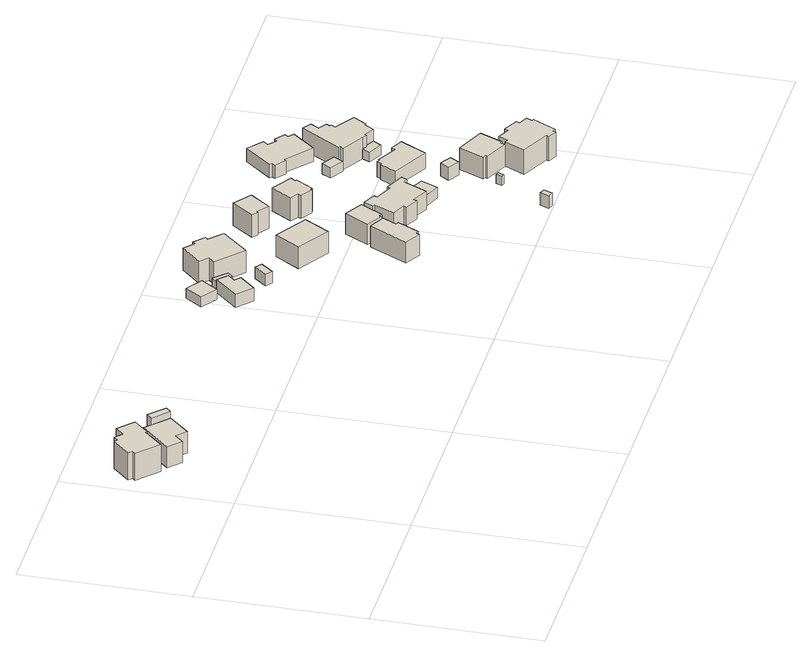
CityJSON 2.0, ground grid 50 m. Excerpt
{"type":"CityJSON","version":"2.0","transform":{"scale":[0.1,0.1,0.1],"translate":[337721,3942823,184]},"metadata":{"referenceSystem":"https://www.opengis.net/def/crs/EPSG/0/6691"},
"CityObjects":{
"building1":{"type":"Building","attributes":{"usage":"411","measuredHeight":9.9,"storeysAboveGround":2,"BuildingIDAttribute.prefecture":"14","BuildingIDAttribute.city":"14151","BuildingDetailAttribute.totalFloorArea":198.56,"BuildingDetailAttribute.buildingFootprintArea":99.28,"BuildingDetailAttribute.buildingStructureType":"601","BuildingDetailAttribute.buildingStructureOrgType":"1","BuildingDetailAttribute.orgUsage":"10","BuildingDetailAttribute.surveyYear":2015},"geometry":[{"type":"Solid","lod":"1","boundaries":[[[[0,1,2,3,4,5,6,7,8,9,10,11]],[[10,12,13,11]],[[9,14,12,10]],[[8,15,14,9]],[[7,16,15,8]],[[6,17,16,7]],[[5,18,17,6]],[[4,19,18,5]],[[3,20,19,4]],[[2,21,20,3]],[[1,22,21,2]],[[0,23,22,1]],[[11,13,23,0]],[[12,14,15,16,17,18,19,20,21,22,23,13]]]]}]},
"building2":{"type":"Building","attributes":{"usage":"411","measuredHeight":9.5,"storeysAboveGround":2,"BuildingIDAttribute.prefecture":"14","BuildingIDAttribute.city":"14151","BuildingDetailAttribute.totalFloorArea":155.2,"BuildingDetailAttribute.buildingFootprintArea":77.6,"BuildingDetailAttribute.buildingStructureType":"601","BuildingDetailAttribute.buildingStructureOrgType":"1","BuildingDetailAttribute.orgUsage":"10","BuildingDetailAttribute.surveyYear":2015},"geometry":[{"type":"Solid","lod":"1","boundaries":[[[[24,25,26,27,28,29,30]],[[29,31,32,30]],[[28,33,31,29]],[[27,34,33,28]],[[26,35,34,27]],[[25,36,35,26]],[[24,37,36,25]],[[30,32,37,24]],[[31,33,34,35,36,37,32]]]]}]},
"building3":{"type":"Building","attributes":{"measuredHeight":7.7,"BuildingIDAttribute.prefecture":"14","BuildingIDAttribute.city":"14151","BuildingDetailAttribute.surveyYear":2015},"geometry":[{"type":"Solid","lod":"1","boundaries":[[[[38,39,40,41]],[[40,42,43,41]],[[39,44,42,40]],[[38,45,44,39]],[[41,43,45,38]],[[42,44,45,43]]]]}]},
"building4":{"type":"Building","attributes":{"usage":"411","measuredHeight":6,"storeysAboveGround":2,"BuildingIDAttribute.prefecture":"14","BuildingIDAttribute.city":"14151","BuildingDetailAttribute.totalFloorArea":87.37,"BuildingDetailAttribute.buildingFootprintArea":43.69,"BuildingDetailAttribute.buildingStructureType":"601","BuildingDetailAttribute.buildingStructureOrgType":"1","BuildingDetailAttribute.orgUsage":"10","BuildingDetailAttribute.surveyYear":2015},"geometry":[{"type":"Solid","lod":"1","boundaries":[[[[46,47,48,49,50,51]],[[50,52,53,51]],[[49,54,52,50]],[[48,55,54,49]],[[47,56,55,48]],[[46,57,56,47]],[[51,53,57,46]],[[52,54,55,56,57,53]]]]}]},
"building5":{"type":"Building","attributes":{"usage":"411","measuredHeight":4.9,"storeysAboveGround":1,"BuildingIDAttribute.prefecture":"14","BuildingIDAttribute.city":"14151","BuildingDetailAttribute.totalFloorArea":31.35,"BuildingDetailAttribute.buildingFootprintArea":31.35,"BuildingDetailAttribute.buildingStructureType":"601","BuildingDetailAttribute.buildingStructureOrgType":"1","BuildingDetailAttribute.orgUsage":"10","BuildingDetailAttribute.surveyYear":2015},"geometry":[{"type":"Solid","lod":"1","boundaries":[[[[58,59,60,61]],[[60,62,63,61]],[[59,64,62,60]],[[58,65,64,59]],[[61,63,65,58]],[[62,64,65,63]]]]}]},
"building6":{"type":"Building","attributes":{"measuredHeight":4.2,"BuildingIDAttribute.prefecture":"14","BuildingIDAttribute.city":"14151","BuildingDetailAttribute.surveyYear":2015},"geometry":[{"type":"Solid","lod":"1","boundaries":[[[[66,67,68,69,70]],[[69,71,72,70]],[[68,73,71,69]],[[67,74,73,68]],[[66,75,74,67]],[[70,72,75,66]],[[71,73,74,75,72]]]]}]},
"building7":{"type":"Building","attributes":{"measuredHeight":4,"BuildingIDAttribute.prefecture":"14","BuildingIDAttribute.city":"14151","BuildingDetailAttribute.surveyYear":2015},"geometry":[{"type":"Solid","lod":"1","boundaries":[[[[76,77,78,79]],[[78,80,81,79]],[[77,82,80,78]],[[76,83,82,77]],[[79,81,83,76]],[[80,82,83,81]]]]}]},
"building8":{"type":"Building","attributes":{"usage":"411","measuredHeight":8.8,"storeysAboveGround":2,"BuildingIDAttribute.prefecture":"14","BuildingIDAttribute.city":"14151","BuildingDetailAttribute.totalFloorArea":239.13,"BuildingDetailAttribute.buildingFootprintArea":119.56,"BuildingDetailAttribute.buildingStructureType":"601","BuildingDetailAttribute.buildingStructureOrgType":"1","BuildingDetailAttribute.orgUsage":"10","BuildingDetailAttribute.surveyYear":2015},"geometry":[{"type":"Solid","lod":"1","boundaries":[[[[84,85,86,87,88,89,90,91,92,93]],[[92,94,95,93]],[[91,96,94,92]],[[90,97,96,91]],[[89,98,97,90]],[[88,99,98,89]],[[87,100,99,88]],[[86,101,100,87]],[[85,102,101,86]],[[84,103,102,85]],[[93,95,103,84]],[[94,96,97,98,99,100,101,102,103,95]]]]}]},
"building9":{"type":"Building","attributes":{"usage":"411","measuredHeight":8.8,"storeysAboveGround":1,"BuildingIDAttribute.prefecture":"14","BuildingIDAttribute.city":"14151","BuildingDetailAttribute.totalFloorArea":124.51,"BuildingDetailAttribute.buildingFootprintArea":124.51,"BuildingDetailAttribute.buildingStructureType":"601","BuildingDetailAttribute.buildingStructureOrgType":"1","BuildingDetailAttribute.orgUsage":"10","BuildingDetailAttribute.surveyYear":2015},"geometry":[{"type":"Solid","lod":"1","boundaries":[[[[104,105,106,107]],[[106,108,109,107]],[[105,110,108,106]],[[104,111,110,105]],[[107,109,111,104]],[[108,110,111,109]]]]}]},
"building10":{"type":"Building","attributes":{"usage":"411","measuredHeight":7.5,"storeysAboveGround":2,"BuildingIDAttribute.prefecture":"14","BuildingIDAttribute.city":"14151","BuildingDetailAttribute.totalFloorArea":129.58,"BuildingDetailAttribute.buildingFootprintArea":64.79,"BuildingDetailAttribute.buildingStructureType":"601","BuildingDetailAttribute.buildingStructureOrgType":"1","BuildingDetailAttribute.orgUsage":"10","BuildingDetailAttribute.surveyYear":2015},"geometry":[{"type":"Solid","lod":"1","boundaries":[[[[112,113,114,115,116,117,118,119]],[[118,120,121,119]],[[117,122,120,118]],[[116,123,122,117]],[[115,124,123,116]],[[114,125,124,115]],[[113,126,125,114]],[[112,127,126,113]],[[119,121,127,112]],[[120,122,123,124,125,126,127,121]]]]}]},
"building11":{"type":"Building","attributes":{"usage":"411","measuredHeight":7.6,"storeysAboveGround":1,"BuildingIDAttribute.prefecture":"14","BuildingIDAttribute.city":"14151","BuildingDetailAttribute.totalFloorArea":48.42,"BuildingDetailAttribute.buildingFootprintArea":48.42,"BuildingDetailAttribute.buildingStructureType":"601","BuildingDetailAttribute.buildingStructureOrgType":"1","BuildingDetailAttribute.orgUsage":"10","BuildingDetailAttribute.surveyYear":2015},"geometry":[{"type":"Solid","lod":"1","boundaries":[[[[128,129,130,131,132,133]],[[132,134,135,133]],[[131,136,134,132]],[[130,137,136,131]],[[129,138,137,130]],[[128,139,138,129]],[[133,135,139,128]],[[134,136,137,138,139,135]]]]}]},
"building12":{"type":"Building","attributes":{"usage":"411","measuredHeight":8.4,"storeysAboveGround":2,"BuildingIDAttribute.prefecture":"14","BuildingIDAttribute.city":"14151","BuildingDetailAttribute.totalFloorArea":84.53,"BuildingDetailAttribute.buildingFootprintArea":42.27,"BuildingDetailAttribute.buildingStructureType":"601","BuildingDetailAttribute.buildingStructureOrgType":"1","BuildingDetailAttribute.orgUsage":"10","BuildingDetailAttribute.surveyYear":2015},"geometry":[{"type":"Solid","lod":"1","boundaries":[[[[140,141,142,143,144,145]],[[144,146,147,145]],[[143,148,146,144]],[[142,149,148,143]],[[141,150,149,142]],[[140,151,150,141]],[[145,147,151,140]],[[146,148,149,150,151,147]]]]}]},
"building13":{"type":"Building","attributes":{"usage":"411","measuredHeight":7.7,"storeysAboveGround":2,"BuildingIDAttribute.prefecture":"14","BuildingIDAttribute.city":"14151","BuildingDetailAttribute.totalFloorArea":239.22,"BuildingDetailAttribute.buildingFootprintArea":119.61,"BuildingDetailAttribute.buildingStructureType":"601","BuildingDetailAttribute.buildingStructureOrgType":"1","BuildingDetailAttribute.orgUsage":"10","BuildingDetailAttribute.surveyYear":2015},"geometry":[{"type":"Solid","lod":"1","boundaries":[[[[152,153,154,155,156,157,158,159,160,161,162,163,164,165,166,167,168,169]],[[168,170,171,169]],[[167,172,170,168]],[[166,173,172,167]],[[165,174,173,166]],[[164,175,174,165]],[[163,176,175,164]],[[162,177,176,163]],[[161,178,177,162]],[[160,179,178,161]],[[159,180,179,160]],[[158,181,180,159]],[[157,182,181,158]],[[156,183,182,157]],[[155,184,183,156]],[[154,185,184,155]],[[153,186,185,154]],[[152,187,186,153]],[[169,171,187,152]],[[170,172,173,174,175,176,177,178,179,180,181,182,183,184,185,186,187,171]]]]}]},
"building14":{"type":"Building","attributes":{"usage":"411","measuredHeight":8.2,"storeysAboveGround":2,"BuildingIDAttribute.prefecture":"14","BuildingIDAttribute.city":"14151","BuildingDetailAttribute.totalFloorArea":100.74,"BuildingDetailAttribute.buildingFootprintArea":50.37,"BuildingDetailAttribute.buildingStructureType":"601","BuildingDetailAttribute.buildingStructureOrgType":"1","BuildingDetailAttribute.orgUsage":"10","BuildingDetailAttribute.surveyYear":2015},"geometry":[{"type":"Solid","lod":"1","boundaries":[[[[188,189,190,191,192,193,194,195,196,197]],[[196,198,199,197]],[[195,200,198,196]],[[194,201,200,195]],[[193,202,201,194]],[[192,203,202,193]],[[191,204,203,192]],[[190,205,204,191]],[[189,206,205,190]],[[188,207,206,189]],[[197,199,207,188]],[[198,200,201,202,203,204,205,206,207,199]]]]}]},
"building15":{"type":"Building","attributes":{"measuredHeight":4.5,"BuildingIDAttribute.prefecture":"14","BuildingIDAttribute.city":"14151","BuildingDetailAttribute.surveyYear":2015},"geometry":[{"type":"Solid","lod":"1","boundaries":[[[[208,209,210,211]],[[210,212,213,211]],[[209,214,212,210]],[[208,215,214,209]],[[211,213,215,208]],[[212,214,215,213]]]]}]},
"building16":{"type":"Building","attributes":{"measuredHeight":5.6,"BuildingIDAttribute.prefecture":"14","BuildingIDAttribute.city":"14151","BuildingDetailAttribute.surveyYear":2015},"geometry":[{"type":"Solid","lod":"1","boundaries":[[[[216,154,153,217]],[[153,218,219,217]],[[154,220,218,153]],[[216,221,220,154]],[[217,219,221,216]],[[218,220,221,219]]]]}]},
"building17":{"type":"Building","attributes":{"BuildingIDAttribute.prefecture":"14","BuildingIDAttribute.city":"14151","BuildingDetailAttribute.surveyYear":2015},"geometry":[{"type":"Solid","lod":"1","boundaries":[[[[222,223,224,225]],[[224,226,227,225]],[[223,228,226,224]],[[222,229,228,223]],[[225,227,229,222]],[[226,228,229,227]]]]}]},
"building18":{"type":"Building","attributes":{"usage":"422","measuredHeight":4.7,"storeysAboveGround":1,"BuildingIDAttribute.prefecture":"14","BuildingIDAttribute.city":"14151","BuildingDetailAttribute.totalFloorArea":11.04,"BuildingDetailAttribute.buildingFootprintArea":11.04,"BuildingDetailAttribute.buildingStructureType":"601","BuildingDetailAttribute.buildingStructureOrgType":"1","BuildingDetailAttribute.orgUsage":"138","BuildingDetailAttribute.surveyYear":2015},"geometry":[{"type":"Solid","lod":"1","boundaries":[[[[230,231,232,233]],[[232,234,235,233]],[[231,236,234,232]],[[230,237,236,231]],[[233,235,237,230]],[[234,236,237,235]]]]}]},
"building19":{"type":"Building","attributes":{"measuredHeight":3.6,"BuildingIDAttribute.prefecture":"14","BuildingIDAttribute.city":"14151","BuildingDetailAttribute.surveyYear":2015},"geometry":[{"type":"Solid","lod":"1","boundaries":[[[[238,239,240,241]],[[240,242,243,241]],[[239,244,242,240]],[[238,245,244,239]],[[241,243,245,238]],[[242,244,245,243]]]]}]},
"building20":{"type":"Building","attributes":{"usage":"411","measuredHeight":5.9,"storeysAboveGround":1,"BuildingIDAttribute.prefecture":"14","BuildingIDAttribute.city":"14151","BuildingDetailAttribute.totalFloorArea":90.63,"BuildingDetailAttribute.buildingFootprintArea":90.63,"BuildingDetailAttribute.buildingStructureType":"601","BuildingDetailAttribute.buildingStructureOrgType":"1","BuildingDetailAttribute.orgUsage":"10","BuildingDetailAttribute.surveyYear":2015},"geometry":[{"type":"Solid","lod":"1","boundaries":[[[[246,247,248,249,250,251,252,253,254,255]],[[254,256,257,255]],[[253,258,256,254]],[[252,259,258,253]],[[251,260,259,252]],[[250,261,260,251]],[[249,262,261,250]],[[248,263,262,249]],[[247,264,263,248]],[[246,265,264,247]],[[255,257,265,246]],[[256,258,259,260,261,262,263,264,265,257]]]]}]},
"building21":{"type":"Building","attributes":{"usage":"411","measuredHeight":7.8,"storeysAboveGround":2,"BuildingIDAttribute.prefecture":"14","BuildingIDAttribute.city":"14151","BuildingDetailAttribute.totalFloorArea":138.31,"BuildingDetailAttribute.buildingFootprintArea":69.15,"BuildingDetailAttribute.buildingStructureType":"601","BuildingDetailAttribute.buildingStructureOrgType":"1","BuildingDetailAttribute.orgUsage":"10","BuildingDetailAttribute.surveyYear":2015},"geometry":[{"type":"Solid","lod":"1","boundaries":[[[[266,267,268,269,270,271,272,273]],[[272,274,275,273]],[[271,276,274,272]],[[270,277,276,271]],[[269,278,277,270]],[[268,279,278,269]],[[267,280,279,268]],[[266,281,280,267]],[[273,275,281,266]],[[274,276,277,278,279,280,281,275]]]]}]},
"building22":{"type":"Building","attributes":{"usage":"411","measuredHeight":6.3,"storeysAboveGround":2,"BuildingIDAttribute.prefecture":"14","BuildingIDAttribute.city":"14151","BuildingDetailAttribute.totalFloorArea":250.89,"BuildingDetailAttribute.buildingFootprintArea":125.45,"BuildingDetailAttribute.buildingStructureType":"601","BuildingDetailAttribute.buildingStructureOrgType":"1","BuildingDetailAttribute.orgUsage":"10","BuildingDetailAttribute.surveyYear":2015},"geometry":[{"type":"Solid","lod":"1","boundaries":[[[[282,283,284,285,286,287,288,289,290,291,292,293,294,295]],[[294,296,297,295]],[[293,298,296,294]],[[292,299,298,293]],[[291,300,299,292]],[[290,301,300,291]],[[289,302,301,290]],[[288,303,302,289]],[[287,304,303,288]],[[286,305,304,287]],[[285,306,305,286]],[[284,307,306,285]],[[283,308,307,284]],[[282,309,308,283]],[[295,297,309,282]],[[296,298,299,300,301,302,303,304,305,306,307,308,309,297]]]]}]},
"building23":{"type":"Building","attributes":{"measuredHeight":6.2,"BuildingIDAttribute.prefecture":"14","BuildingIDAttribute.city":"14151","BuildingDetailAttribute.surveyYear":2015},"geometry":[{"type":"Solid","lod":"1","boundaries":[[[[310,311,312,313,314,315]],[[314,316,317,315]],[[313,318,316,314]],[[312,319,318,313]],[[311,320,319,312]],[[310,321,320,311]],[[315,317,321,310]],[[316,318,319,320,321,317]]]]}]},
"building24":{"type":"Building","attributes":{"usage":"411","measuredHeight":9.3,"storeysAboveGround":2,"BuildingIDAttribute.prefecture":"14","BuildingIDAttribute.city":"14151","BuildingDetailAttribute.totalFloorArea":235.33,"BuildingDetailAttribute.buildingFootprintArea":117.67,"BuildingDetailAttribute.buildingStructureType":"601","BuildingDetailAttribute.buildingStructureOrgType":"1","BuildingDetailAttribute.orgUsage":"10","BuildingDetailAttribute.surveyYear":2015},"geometry":[{"type":"Solid","lod":"1","boundaries":[[[[322,323,324,325,326,327,328,329,330,331,332,333,334,335,336,337]],[[336,338,339,337]],[[335,340,338,336]],[[334,341,340,335]],[[333,342,341,334]],[[332,343,342,333]],[[331,344,343,332]],[[330,345,344,331]],[[329,346,345,330]],[[328,347,346,329]],[[327,348,347,328]],[[326,349,348,327]],[[325,350,349,326]],[[324,351,350,325]],[[323,352,351,324]],[[322,353,352,323]],[[337,339,353,322]],[[338,340,341,342,343,344,345,346,347,348,349,350,351,352,353,339]]]]}]},
"building25":{"type":"Building","attributes":{"usage":"411","measuredHeight":8.2,"storeysAboveGround":2,"BuildingIDAttribute.prefecture":"14","BuildingIDAttribute.city":"14151","BuildingDetailAttribute.totalFloorArea":249.46,"BuildingDetailAttribute.buildingFootprintArea":124.73,"BuildingDetailAttribute.buildingStructureType":"601","BuildingDetailAttribute.buildingStructureOrgType":"1","BuildingDetailAttribute.orgUsage":"10","BuildingDetailAttribute.surveyYear":2015},"geometry":[{"type":"Solid","lod":"1","boundaries":[[[[354,355,356,357,358,359,360,361,314,313,312,311,362,363,364,365,366]],[[365,367,368,366]],[[364,369,367,365]],[[363,370,369,364]],[[362,371,370,363]],[[311,372,371,362]],[[312,373,372,311]],[[313,374,373,312]],[[314,375,374,313]],[[361,376,375,314]],[[360,377,376,361]],[[359,378,377,360]],[[358,379,378,359]],[[357,380,379,358]],[[356,381,380,357]],[[355,382,381,356]],[[354,383,382,355]],[[366,368,383,354]],[[367,369,370,371,372,373,374,375,376,377,378,379,380,381,382,383,368]]]]}]}
},
"vertices":[
[123,781,39],[71,726,39],[10,785,39],[19,794,39],[8,804,39],[58,856,39],[66,848,39],[78,861,39],[100,840,39],[124,865,39],[170,822,39],[127,777,39],[170,822,127],[127,777,127],[124,865,127],[100,840,127],[78,861,127],[66,848,127],[58,856,127],[8,804,127],[19,794,127],[10,785,127],[71,726,127],[123,781,127],
[162,706,34],[138,680,34],[101,715,34],[184,802,34],[203,784,34],[249,740,34],[191,679,34],[249,740,103],[191,679,103],[203,784,103],[184,802,103],[101,715,103],[138,680,103],[162,706,103],
[219,800,54],[265,756,54],[249,740,54],[203,784,54],[249,740,124],[203,784,124],[265,756,124],[219,800,124],
[1009,740,50],[1025,725,50],[980,677,50],[935,719,50],[999,788,50],[1028,761,50],[999,788,92],[1028,761,92],[935,719,92],[980,677,92],[1025,725,92],[1009,740,92],
[915,812,51],[950,863,51],[1000,829,51],[964,778,51],[1000,829,83],[964,778,83],[950,863,83],[915,812,83],
[1015,804,51],[1052,767,51],[1037,751,51],[1028,761,51],[999,788,51],[1028,761,85],[999,788,85],[1037,751,85],[1052,767,85],[1015,804,85],
[1102,653,38],[1083,669,38],[1115,706,38],[1133,691,38],[1115,706,75],[1133,691,75],[1083,669,75],[1102,653,75],
[1049,807,45],[1065,824,45],[1041,847,45],[1100,906,45],[1129,879,45],[1136,888,45],[1168,859,45],[1160,851,45],[1200,814,45],[1127,734,45],[1200,814,117],[1127,734,117],[1160,851,117],[1168,859,117],[1136,888,117],[1129,879,117],[1100,906,117],[1041,847,117],[1065,824,117],[1049,807,117],
[1344,617,33],[1297,541,33],[1199,602,33],[1246,678,33],[1199,602,103],[1246,678,103],[1297,541,103],[1344,617,103],
[1404,368,25],[1370,303,25],[1361,307,25],[1356,297,25],[1308,323,25],[1368,439,25],[1416,414,25],[1395,373,25],[1416,414,93],[1395,373,93],[1368,439,93],[1308,323,93],[1356,297,93],[1361,307,93],[1370,303,93],[1404,368,93],
[1423,426,29],[1420,420,29],[1371,448,29],[1412,520,29],[1469,488,29],[1431,421,29],[1469,488,95],[1431,421,95],[1412,520,95],[1371,448,95],[1420,420,95],[1423,426,95],
[1336,753,41],[1333,749,41],[1316,762,41],[1364,827,41],[1417,788,41],[1371,727,41],[1417,788,114],[1371,727,114],[1364,827,114],[1316,762,114],[1333,749,114],[1336,753,114],
[1625,404,27],[1620,394,27],[1595,342,27],[1590,332,27],[1542,357,27],[1537,347,27],[1496,366,27],[1501,376,27],[1461,394,27],[1489,455,27],[1482,458,27],[1495,487,27],[1535,468,27],[1531,458,27],[1584,434,27],[1588,443,27],[1647,416,27],[1639,399,27],[1647,416,86],[1639,399,86],[1588,443,86],[1584,434,86],[1531,458,86],[1535,468,86],[1495,487,86],[1482,458,86],[1489,455,86],[1461,394,86],[1501,376,86],[1496,366,86],[1537,347,86],[1542,357,86],[1590,332,86],[1595,342,86],[1620,394,86],[1625,404,86],
[1516,687,40],[1521,684,40],[1488,631,40],[1483,634,40],[1480,631,40],[1444,654,40],[1449,663,40],[1425,678,40],[1465,740,40],[1526,701,40],[1465,740,115],[1526,701,115],[1425,678,115],[1449,663,115],[1444,654,115],[1480,631,115],[1483,634,115],[1488,631,115],[1521,684,115],[1516,687,115],
[1702,12,9],[1713,39,9],[1729,32,9],[1718,5,9],[1729,32,50],[1718,5,50],[1713,39,50],[1702,12,50],
[1655,316,27],[1678,367,27],[1620,394,62],[1678,367,62],[1595,342,62],[1655,316,62],
[1775,156,23],[1766,160,23],[1774,179,23],[1784,174,23],[1774,179,53],[1784,174,53],[1766,160,53],[1775,156,53],
[1788,287,26],[1754,308,26],[1772,336,26],[1805,315,26],[1772,336,68],[1805,315,68],[1754,308,68],[1788,287,68],
[1704,596,44],[1663,621,44],[1679,650,44],[1721,625,44],[1679,650,77],[1721,625,77],[1663,621,77],[1704,596,77],
[1687,443,27],[1713,492,27],[1717,490,27],[1724,504,27],[1733,499,27],[1735,503,27],[1797,470,27],[1804,482,27],[1841,463,27],[1799,384,27],[1841,463,77],[1799,384,77],[1804,482,77],[1797,470,77],[1735,503,77],[1733,499,77],[1724,504,77],[1717,490,77],[1713,492,77],[1687,443,77],
[1875,186,25],[1869,188,25],[1863,174,25],[1790,206,25],[1794,213,25],[1784,217,25],[1817,292,25],[1905,254,25],[1817,292,96],[1905,254,96],[1784,217,96],[1794,213,96],[1790,206,96],[1863,174,96],[1869,188,96],[1875,186,96],
[1720,813,48],[1745,792,48],[1752,801,48],[1781,778,48],[1773,768,48],[1789,755,48],[1731,686,48],[1655,750,48],[1650,744,48],[1619,769,48],[1626,778,48],[1619,784,48],[1687,866,48],[1732,828,48],[1687,866,91],[1732,828,91],[1619,784,91],[1626,778,91],[1619,769,91],[1650,744,91],[1655,750,91],[1731,686,91],[1789,755,91],[1773,768,91],[1781,778,91],[1752,801,91],[1745,792,91],[1720,813,91],
[1775,537,41],[1786,560,41],[1800,552,41],[1803,557,41],[1834,540,41],[1818,515,41],[1834,540,72],[1818,515,72],[1803,557,72],[1800,552,72],[1786,560,72],[1775,537,72],
[1984,162,16],[2012,148,16],[2004,131,16],[2010,128,16],[1974,57,16],[1964,62,16],[1959,52,16],[1932,66,16],[1936,74,16],[1848,117,16],[1878,178,16],[1888,173,16],[1901,201,16],[1937,183,16],[1943,195,16],[1989,172,16],[1943,195,95],[1989,172,95],[1937,183,95],[1901,201,95],[1888,173,95],[1878,178,95],[1848,117,95],[1936,74,95],[1932,66,95],[1959,52,95],[1964,62,95],[1974,57,95],[2010,128,95],[2004,131,95],[2012,148,95],[1984,162,95],
[1806,689,41],[1831,672,41],[1825,663,41],[1830,659,41],[1822,646,41],[1883,607,41],[1856,566,41],[1852,568,41],[1719,598,41],[1726,609,41],[1720,613,41],[1796,732,41],[1822,715,41],[1796,732,110],[1822,715,110],[1720,613,110],[1726,609,110],[1719,598,110],[1786,560,110],[1800,552,110],[1803,557,110],[1834,540,110],[1852,568,110],[1856,566,110],[1883,607,110],[1822,646,110],[1830,659,110],[1825,663,110],[1831,672,110],[1806,689,110]
]}
